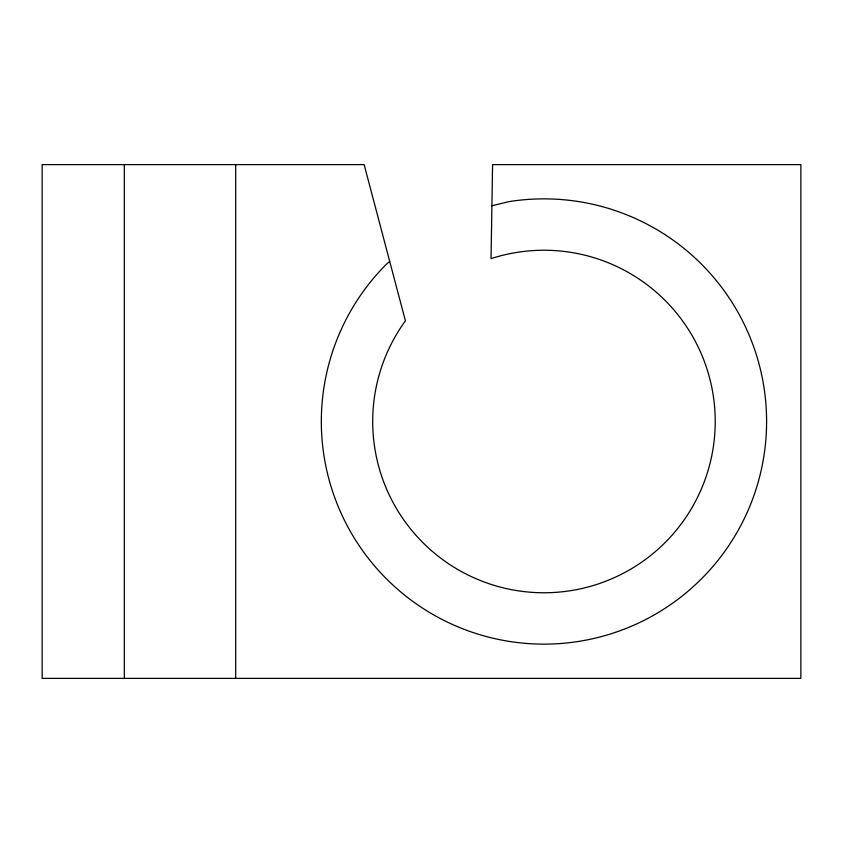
<?xml version="1.0" encoding="UTF-8"?>
<svg xmlns="http://www.w3.org/2000/svg" width="843" height="843" viewBox="0 0 843 843"><rect width="100%" height="100%" fill="white"/><g stroke="black" fill="none" stroke-linecap="round" stroke-linejoin="round"><path stroke-width="1.26" d="M389.698 261.372L386.537 264.07A222.636 222.636 0 0 0 442.891 619.868A222.636 222.636 0 0 0 763.853 456.326A222.636 222.636 0 0 0 509.13 201.603L491.912 205.745M235.692 164.617L235.692 678.383M124.332 164.617L124.332 678.383M492.586 164.617L491.037 258.622A171.255 171.255 0 0 1 715.222 421.5A171.255 171.255 0 0 1 491.037 584.378A171.255 171.255 0 0 1 405.409 320.835L364.144 164.617L42.15 164.617L42.15 678.383L800.85 678.383L800.85 164.617L492.586 164.617"/></g></svg>
